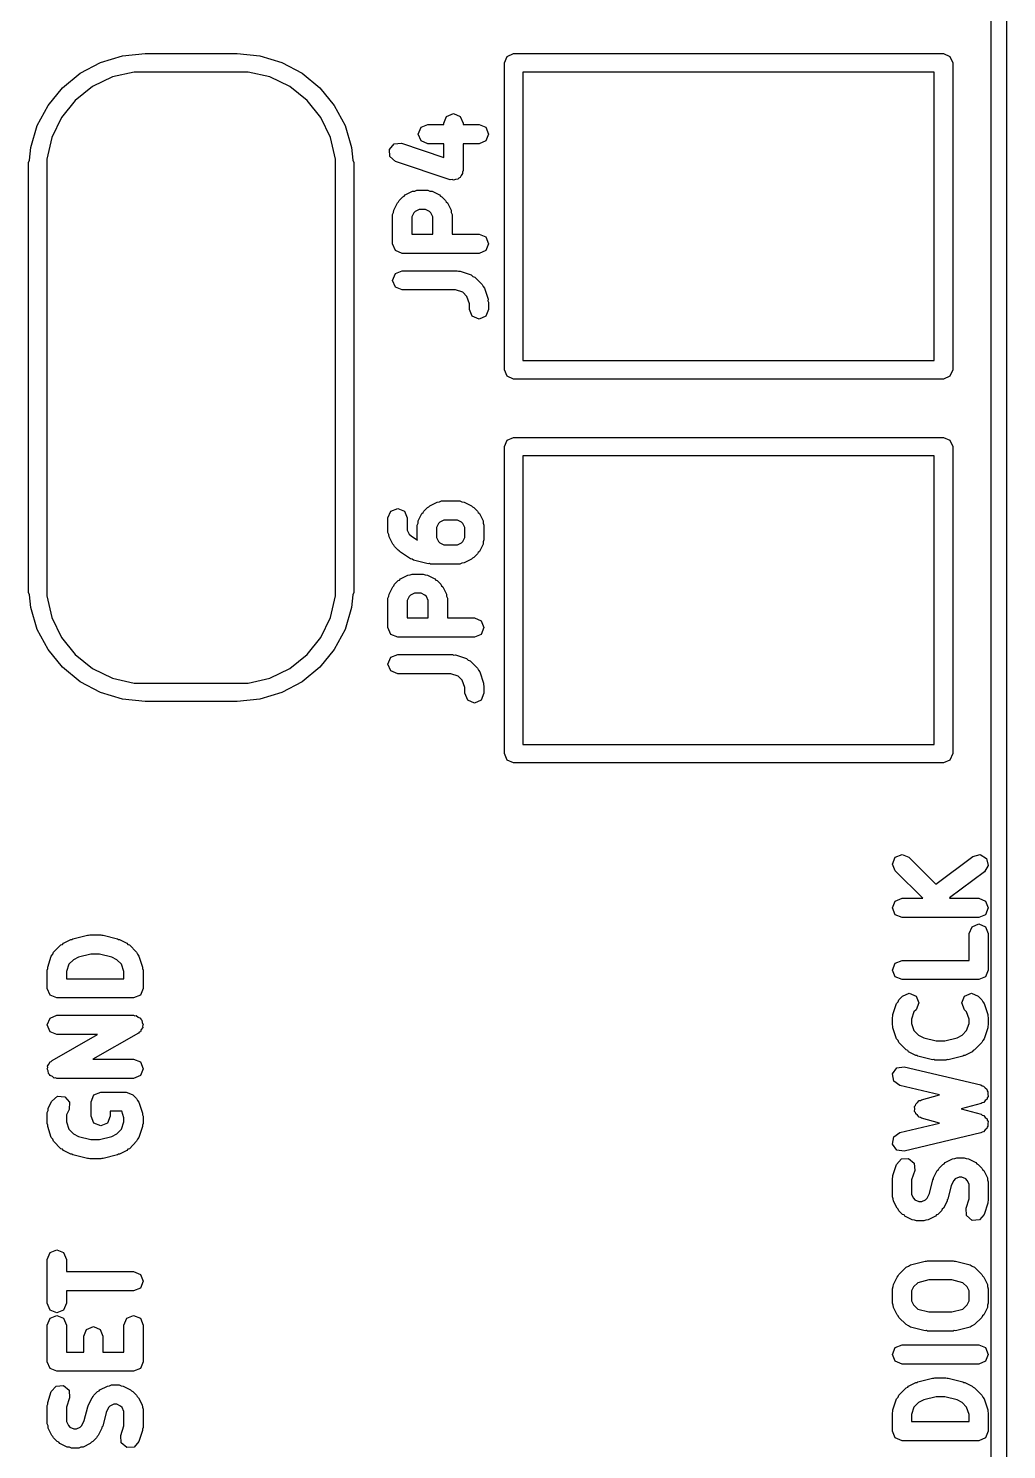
# Model space of a CAD drawing. Extents: x 111.8 to 136.4, y -131 to -94.3.
# Drawn here: x 130.06 to 136.44, y -110.68 to -101.43 of the extents above; entities that cross this region are included whole.
import ezdxf

# ---------------------------------------------------------------- set-up
doc = ezdxf.new("R2010")
doc.units = 0
doc.layers.add('BLACK', color=7, linetype='CONTINUOUS')

msp = doc.modelspace()

# ---------------------------------------------------------------- linework, layer by layer
at = {"layer": 'BLACK', "linetype": 'CONTINUOUS'}
for p, q in [((136.336, -129.053), (136.336, -96.3165)), ((136.436, -96.3066), (136.436, -129.063)), ((130.534, -101.648), (130.677, -101.605)), ((130.677, -101.605), (130.825, -101.59)), ((130.825, -101.59), (131.425, -101.59)), ((131.425, -101.59), (131.573, -101.605)), ((131.573, -101.605), (131.716, -101.648)), ((133.165, -101.65), (133.183, -101.608)), ((133.183, -101.608), (133.225, -101.59)), ((133.225, -101.59), (136.025, -101.59)), ((136.025, -101.59), (136.067, -101.608)), ((136.067, -101.608), (136.085, -101.65)), ((130.288, -101.813), (130.403, -101.718)), ((130.403, -101.718), (130.534, -101.648)), ((130.753, -101.71), (130.612, -101.742)), ((130.825, -101.71), (130.753, -101.71)), ((131.425, -101.71), (130.825, -101.71)), ((131.497, -101.71), (131.425, -101.71)), ((131.638, -101.742), (131.497, -101.71)), ((131.716, -101.648), (131.847, -101.718)), ((131.847, -101.718), (131.962, -101.813)), ((133.165, -103.65), (133.165, -101.65)), ((133.285, -101.71), (133.285, -103.59)), ((135.965, -101.71), (133.285, -101.71)), ((135.965, -103.59), (135.965, -101.71)), ((136.085, -101.65), (136.085, -103.65)), ((130.193, -101.928), (130.288, -101.813)), ((130.482, -101.805), (130.37, -101.895)), ((130.612, -101.742), (130.482, -101.805)), ((131.768, -101.805), (131.638, -101.742)), ((131.88, -101.895), (131.768, -101.805)), ((131.962, -101.813), (132.057, -101.928)), ((130.37, -101.895), (130.28, -102.007)), ((131.97, -102.007), (131.88, -101.895)), ((130.123, -102.059), (130.193, -101.928)), ((130.28, -102.007), (130.217, -102.137)), ((132.033, -102.137), (131.97, -102.007)), ((132.057, -101.928), (132.127, -102.059)), ((132.771, -102.043), (132.789, -101.999)), ((132.789, -101.999), (132.833, -101.98)), ((132.833, -101.98), (132.877, -101.999)), ((132.877, -101.999), (132.896, -102.043)), ((130.08, -102.202), (130.123, -102.059)), ((132.127, -102.059), (132.17, -102.202)), ((132.604, -102.114), (132.622, -102.07)), ((132.622, -102.07), (132.666, -102.052)), ((132.666, -102.052), (132.771, -102.052)), ((132.771, -102.052), (132.771, -102.043)), ((132.896, -102.043), (132.896, -102.052)), ((132.896, -102.052), (133, -102.052)), ((133, -102.052), (133.044, -102.07)), ((133.044, -102.07), (133.062, -102.114)), ((130.217, -102.137), (130.185, -102.278)), ((132.065, -102.278), (132.033, -102.137)), ((132.417, -102.214), (132.448, -102.177)), ((132.448, -102.177), (132.496, -102.174)), ((132.496, -102.174), (132.771, -102.266)), ((132.622, -102.158), (132.604, -102.114)), ((132.666, -102.177), (132.622, -102.158)), ((132.771, -102.177), (132.666, -102.177)), ((132.771, -102.266), (132.771, -102.177)), ((133, -102.177), (132.896, -102.177)), ((132.896, -102.177), (132.896, -102.352)), ((133.044, -102.158), (133, -102.177)), ((133.062, -102.114), (133.044, -102.158)), ((130.065, -102.3), (130.071, -102.284)), ((130.071, -102.284), (130.08, -102.202)), ((130.185, -102.278), (130.185, -102.3)), ((132.065, -102.3), (132.065, -102.278)), ((132.17, -102.202), (132.179, -102.284)), ((132.179, -102.284), (132.185, -102.3)), ((132.42, -102.261), (132.417, -102.214)), ((132.456, -102.293), (132.42, -102.261)), ((130.065, -105.1), (130.065, -102.3)), ((130.185, -102.3), (130.185, -102.3)), ((130.185, -102.3), (130.185, -105.05)), ((132.065, -105.05), (132.065, -102.3)), ((132.065, -102.3), (132.065, -102.3)), ((132.185, -102.3), (132.185, -105.1)), ((132.813, -102.412), (132.456, -102.293)), ((132.892, -102.372), (132.883, -102.383)), ((132.896, -102.352), (132.892, -102.362)), ((132.892, -102.362), (132.892, -102.372)), ((132.824, -102.411), (132.813, -102.412)), ((132.833, -102.415), (132.824, -102.411)), ((132.847, -102.409), (132.833, -102.415)), ((132.861, -102.408), (132.847, -102.409)), ((132.868, -102.401), (132.861, -102.408)), ((132.877, -102.397), (132.868, -102.401)), ((132.883, -102.383), (132.877, -102.397)), ((132.444, -102.61), (132.468, -102.563)), ((132.468, -102.563), (132.475, -102.556)), ((132.475, -102.556), (132.479, -102.546)), ((132.479, -102.546), (132.503, -102.522)), ((132.503, -102.522), (132.513, -102.519)), ((132.513, -102.519), (132.519, -102.511)), ((132.519, -102.511), (132.567, -102.487)), ((132.567, -102.487), (132.582, -102.486)), ((132.582, -102.486), (132.595, -102.48)), ((132.595, -102.48), (132.666, -102.48)), ((132.666, -102.48), (132.68, -102.486)), ((132.68, -102.486), (132.694, -102.487)), ((132.694, -102.487), (132.742, -102.511)), ((132.742, -102.511), (132.749, -102.519)), ((132.749, -102.519), (132.758, -102.522)), ((132.758, -102.522), (132.782, -102.546)), ((132.782, -102.546), (132.786, -102.556)), ((132.786, -102.556), (132.794, -102.563)), ((132.794, -102.563), (132.818, -102.61)), ((132.437, -102.638), (132.443, -102.625)), ((132.437, -102.829), (132.437, -102.638)), ((132.443, -102.625), (132.444, -102.61)), ((132.575, -102.627), (132.562, -102.653)), ((132.562, -102.653), (132.562, -102.766)), ((132.584, -102.618), (132.575, -102.627)), ((132.61, -102.605), (132.584, -102.618)), ((132.652, -102.605), (132.61, -102.605)), ((132.677, -102.618), (132.652, -102.605)), ((132.687, -102.627), (132.677, -102.618)), ((132.699, -102.653), (132.687, -102.627)), ((132.699, -102.766), (132.699, -102.653)), ((132.818, -102.61), (132.819, -102.625)), ((132.819, -102.625), (132.824, -102.638)), ((132.824, -102.638), (132.824, -102.766)), ((132.456, -102.873), (132.437, -102.829)), ((132.562, -102.766), (132.699, -102.766)), ((132.824, -102.766), (133, -102.766)), ((133, -102.766), (133.044, -102.784)), ((133.044, -102.784), (133.062, -102.829)), ((133.062, -102.829), (133.044, -102.873)), ((132.5, -102.891), (132.456, -102.873)), ((132.762, -102.891), (132.5, -102.891)), ((133, -102.891), (132.762, -102.891)), ((133.044, -102.873), (133, -102.891)), ((132.437, -103.067), (132.456, -103.022)), ((132.456, -103.022), (132.5, -103.004)), ((132.5, -103.004), (132.857, -103.004)), ((132.857, -103.004), (132.866, -103.008)), ((132.866, -103.008), (132.877, -103.007)), ((132.877, -103.007), (132.948, -103.031)), ((132.456, -103.111), (132.437, -103.067)), ((132.5, -103.129), (132.456, -103.111)), ((132.948, -103.031), (132.959, -103.041)), ((132.959, -103.041), (132.973, -103.046)), ((132.973, -103.046), (133.02, -103.094)), ((133.02, -103.094), (133.026, -103.107)), ((133.026, -103.107), (133.035, -103.118)), ((133.035, -103.118), (133.059, -103.19)), ((132.847, -103.129), (132.5, -103.129)), ((132.895, -103.145), (132.847, -103.129)), ((132.921, -103.172), (132.895, -103.145)), ((132.937, -103.22), (132.921, -103.172)), ((133.059, -103.19), (133.058, -103.2)), ((133.058, -103.2), (133.062, -103.21)), ((133.062, -103.21), (133.062, -103.257)), ((132.937, -103.257), (132.937, -103.22)), ((132.956, -103.301), (132.937, -103.257)), ((133, -103.32), (132.956, -103.301)), ((133.044, -103.301), (133, -103.32)), ((133.062, -103.257), (133.044, -103.301)), ((133.183, -103.692), (133.165, -103.65)), ((133.285, -103.59), (135.965, -103.59)), ((136.085, -103.65), (136.067, -103.692)), ((133.225, -103.71), (133.183, -103.692)), ((136.025, -103.71), (133.225, -103.71)), ((136.067, -103.692), (136.025, -103.71)), ((133.165, -104.15), (133.183, -104.108)), ((133.183, -104.108), (133.225, -104.09)), ((133.225, -104.09), (136.025, -104.09)), ((136.025, -104.09), (136.067, -104.108)), ((136.067, -104.108), (136.085, -104.15)), ((133.165, -106.15), (133.165, -104.15)), ((133.285, -104.21), (133.285, -106.09)), ((135.965, -104.21), (133.285, -104.21)), ((135.965, -106.09), (135.965, -104.21)), ((136.085, -104.15), (136.085, -106.15)), ((132.68, -104.535), (132.728, -104.511)), ((132.728, -104.511), (132.742, -104.51)), ((132.742, -104.51), (132.756, -104.504)), ((132.756, -104.504), (132.875, -104.504)), ((132.875, -104.504), (132.888, -104.51)), ((132.888, -104.51), (132.903, -104.511)), ((132.903, -104.511), (132.95, -104.535)), ((132.407, -104.614), (132.426, -104.57)), ((132.426, -104.57), (132.47, -104.552)), ((132.47, -104.552), (132.514, -104.57)), ((132.514, -104.57), (132.532, -104.614)), ((132.604, -104.634), (132.628, -104.586)), ((132.628, -104.586), (132.636, -104.58)), ((132.636, -104.58), (132.64, -104.57)), ((132.64, -104.57), (132.664, -104.546)), ((132.664, -104.546), (132.673, -104.542)), ((132.673, -104.542), (132.68, -104.535)), ((132.95, -104.535), (132.957, -104.542)), ((132.957, -104.542), (132.966, -104.546)), ((132.966, -104.546), (132.99, -104.57)), ((132.99, -104.57), (132.994, -104.58)), ((132.994, -104.58), (133.002, -104.586)), ((133.002, -104.586), (133.026, -104.634)), ((132.407, -104.71), (132.407, -104.614)), ((132.532, -104.614), (132.532, -104.695)), ((132.532, -104.695), (132.545, -104.72)), ((132.598, -104.662), (132.603, -104.648)), ((132.598, -104.757), (132.598, -104.662)), ((132.603, -104.648), (132.604, -104.634)), ((132.735, -104.651), (132.723, -104.677)), ((132.723, -104.677), (132.723, -104.742)), ((132.745, -104.642), (132.735, -104.651)), ((132.77, -104.629), (132.745, -104.642)), ((132.86, -104.629), (132.77, -104.629)), ((132.885, -104.642), (132.86, -104.629)), ((132.895, -104.651), (132.885, -104.642)), ((132.907, -104.677), (132.895, -104.651)), ((132.907, -104.742), (132.907, -104.677)), ((133.026, -104.634), (133.027, -104.648)), ((133.027, -104.648), (133.032, -104.662)), ((133.032, -104.662), (133.032, -104.757)), ((132.413, -104.723), (132.407, -104.71)), ((132.414, -104.737), (132.413, -104.723)), ((132.438, -104.785), (132.414, -104.737)), ((132.445, -104.792), (132.438, -104.785)), ((132.545, -104.72), (132.557, -104.732)), ((132.557, -104.732), (132.599, -104.76)), ((132.599, -104.76), (132.598, -104.757)), ((132.723, -104.742), (132.735, -104.768)), ((132.735, -104.768), (132.745, -104.777)), ((132.745, -104.777), (132.77, -104.79)), ((132.86, -104.79), (132.885, -104.777)), ((132.885, -104.777), (132.895, -104.768)), ((132.895, -104.768), (132.907, -104.742)), ((133.026, -104.785), (133.002, -104.833)), ((133.027, -104.771), (133.026, -104.785)), ((133.032, -104.757), (133.027, -104.771)), ((132.449, -104.801), (132.445, -104.792)), ((132.473, -104.825), (132.449, -104.801)), ((132.479, -104.828), (132.473, -104.825)), ((132.483, -104.833), (132.479, -104.828)), ((132.554, -104.881), (132.483, -104.833)), ((132.565, -104.883), (132.554, -104.881)), ((132.77, -104.79), (132.86, -104.79)), ((132.957, -104.877), (132.95, -104.884)), ((132.966, -104.873), (132.957, -104.877)), ((132.99, -104.849), (132.966, -104.873)), ((132.994, -104.839), (132.99, -104.849)), ((133.002, -104.833), (132.994, -104.839)), ((132.574, -104.889), (132.565, -104.883)), ((132.669, -104.913), (132.574, -104.889)), ((132.677, -104.912), (132.669, -104.913)), ((132.684, -104.915), (132.677, -104.912)), ((132.875, -104.915), (132.684, -104.915)), ((132.888, -104.909), (132.875, -104.915)), ((132.903, -104.908), (132.888, -104.909)), ((132.95, -104.884), (132.903, -104.908)), ((130.185, -105.05), (130.185, -105.05)), ((130.185, -105.05), (130.185, -105.122)), ((132.065, -105.122), (132.065, -105.05)), ((132.414, -105.11), (132.438, -105.063)), ((132.438, -105.063), (132.445, -105.056)), ((132.445, -105.056), (132.449, -105.046)), ((132.449, -105.046), (132.473, -105.022)), ((132.473, -105.022), (132.483, -105.019)), ((132.483, -105.019), (132.489, -105.011)), ((132.489, -105.011), (132.537, -104.987)), ((132.537, -104.987), (132.552, -104.986)), ((132.552, -104.986), (132.565, -104.98)), ((132.565, -104.98), (132.636, -104.98)), ((132.636, -104.98), (132.65, -104.986)), ((132.65, -104.986), (132.664, -104.987)), ((132.664, -104.987), (132.712, -105.011)), ((132.712, -105.011), (132.719, -105.019)), ((132.719, -105.019), (132.728, -105.022)), ((132.728, -105.022), (132.752, -105.046)), ((132.752, -105.046), (132.756, -105.056)), ((132.756, -105.056), (132.764, -105.063)), ((132.764, -105.063), (132.788, -105.11)), ((130.071, -105.116), (130.065, -105.1)), ((130.08, -105.198), (130.071, -105.116)), ((130.185, -105.122), (130.217, -105.263)), ((132.033, -105.263), (132.065, -105.122)), ((132.179, -105.116), (132.17, -105.198)), ((132.185, -105.1), (132.179, -105.116)), ((132.407, -105.138), (132.413, -105.125)), ((132.407, -105.329), (132.407, -105.138)), ((132.413, -105.125), (132.414, -105.11)), ((132.545, -105.127), (132.532, -105.153)), ((132.532, -105.153), (132.532, -105.266)), ((132.554, -105.118), (132.545, -105.127)), ((132.58, -105.105), (132.554, -105.118)), ((132.622, -105.105), (132.58, -105.105)), ((132.647, -105.118), (132.622, -105.105)), ((132.657, -105.127), (132.647, -105.118)), ((132.669, -105.153), (132.657, -105.127)), ((132.669, -105.266), (132.669, -105.153)), ((132.788, -105.11), (132.789, -105.125)), ((132.789, -105.125), (132.794, -105.138)), ((132.794, -105.138), (132.794, -105.266)), ((130.123, -105.341), (130.08, -105.198)), ((132.17, -105.198), (132.127, -105.341)), ((130.193, -105.472), (130.123, -105.341)), ((130.217, -105.263), (130.28, -105.393)), ((131.97, -105.393), (132.033, -105.263)), ((132.127, -105.341), (132.057, -105.472)), ((132.426, -105.373), (132.407, -105.329)), ((132.532, -105.266), (132.669, -105.266)), ((132.794, -105.266), (132.97, -105.266)), ((132.97, -105.266), (133.014, -105.284)), ((133.014, -105.284), (133.032, -105.329)), ((133.032, -105.329), (133.014, -105.373)), ((130.28, -105.393), (130.37, -105.505)), ((131.88, -105.505), (131.97, -105.393)), ((132.47, -105.391), (132.426, -105.373)), ((132.732, -105.391), (132.47, -105.391)), ((132.97, -105.391), (132.732, -105.391)), ((133.014, -105.373), (132.97, -105.391)), ((130.288, -105.587), (130.193, -105.472)), ((130.37, -105.505), (130.482, -105.595)), ((131.768, -105.595), (131.88, -105.505)), ((132.057, -105.472), (131.962, -105.587)), ((132.407, -105.567), (132.426, -105.522)), ((132.426, -105.522), (132.47, -105.504)), ((132.47, -105.504), (132.827, -105.504)), ((132.827, -105.504), (132.836, -105.508)), ((132.836, -105.508), (132.847, -105.507)), ((132.847, -105.507), (132.918, -105.531)), ((130.403, -105.682), (130.288, -105.587)), ((130.482, -105.595), (130.612, -105.658)), ((131.638, -105.658), (131.768, -105.595)), ((131.962, -105.587), (131.847, -105.682)), ((132.426, -105.611), (132.407, -105.567)), ((132.47, -105.629), (132.426, -105.611)), ((132.918, -105.531), (132.929, -105.541)), ((132.929, -105.541), (132.943, -105.546)), ((132.943, -105.546), (132.99, -105.594)), ((132.99, -105.594), (132.996, -105.607)), ((132.996, -105.607), (133.005, -105.618)), ((133.005, -105.618), (133.029, -105.69)), ((130.534, -105.752), (130.403, -105.682)), ((130.612, -105.658), (130.753, -105.69)), ((130.753, -105.69), (130.825, -105.69)), ((130.825, -105.69), (131.425, -105.69)), ((131.425, -105.69), (131.497, -105.69)), ((131.497, -105.69), (131.638, -105.658)), ((131.847, -105.682), (131.716, -105.752)), ((132.817, -105.629), (132.47, -105.629)), ((132.865, -105.645), (132.817, -105.629)), ((132.891, -105.672), (132.865, -105.645)), ((132.907, -105.72), (132.891, -105.672)), ((133.029, -105.69), (133.028, -105.7)), ((133.028, -105.7), (133.032, -105.71)), ((133.032, -105.71), (133.032, -105.757)), ((130.677, -105.795), (130.534, -105.752)), ((130.825, -105.81), (130.677, -105.795)), ((131.573, -105.795), (131.425, -105.81)), ((131.716, -105.752), (131.573, -105.795)), ((132.907, -105.757), (132.907, -105.72)), ((132.926, -105.801), (132.907, -105.757)), ((132.97, -105.82), (132.926, -105.801)), ((133.014, -105.801), (132.97, -105.82)), ((133.032, -105.757), (133.014, -105.801)), ((131.425, -105.81), (130.825, -105.81)), ((133.183, -106.192), (133.165, -106.15)), ((133.285, -106.09), (135.965, -106.09)), ((136.085, -106.15), (136.067, -106.192)), ((133.225, -106.21), (133.183, -106.192)), ((136.025, -106.21), (133.225, -106.21)), ((136.067, -106.192), (136.025, -106.21)), ((135.692, -106.869), (135.711, -106.825)), ((135.711, -106.825), (135.755, -106.807)), ((135.755, -106.807), (135.799, -106.825)), ((135.799, -106.825), (135.975, -107.001)), ((135.975, -107.001), (136.217, -106.819)), ((136.217, -106.819), (136.264, -106.807)), ((136.264, -106.807), (136.305, -106.832)), ((135.711, -106.913), (135.692, -106.869)), ((135.89, -107.092), (135.711, -106.913)), ((136.317, -106.878), (136.292, -106.919)), ((136.305, -106.832), (136.317, -106.878)), ((136.292, -106.919), (136.064, -107.09)), ((135.711, -107.111), (135.755, -107.092)), ((135.755, -107.092), (135.89, -107.092)), ((136.064, -107.09), (136.066, -107.092)), ((136.066, -107.092), (136.255, -107.092)), ((136.255, -107.092), (136.299, -107.111)), ((135.692, -107.155), (135.711, -107.111)), ((135.711, -107.199), (135.692, -107.155)), ((136.299, -107.111), (136.317, -107.155)), ((136.317, -107.155), (136.299, -107.199)), ((135.755, -107.217), (135.711, -107.199)), ((136.041, -107.217), (135.755, -107.217)), ((136.255, -107.217), (136.041, -107.217)), ((136.192, -107.321), (136.211, -107.277)), ((136.211, -107.277), (136.255, -107.259)), ((136.299, -107.199), (136.255, -107.217)), ((136.255, -107.259), (136.299, -107.277)), ((136.299, -107.277), (136.317, -107.321)), ((130.293, -107.385), (130.341, -107.361)), ((130.341, -107.361), (130.348, -107.36)), ((130.348, -107.36), (130.354, -107.356)), ((130.354, -107.356), (130.449, -107.332)), ((130.449, -107.332), (130.457, -107.333)), ((130.457, -107.333), (130.464, -107.33)), ((130.464, -107.33), (130.536, -107.33)), ((130.536, -107.33), (130.543, -107.333)), ((130.543, -107.333), (130.551, -107.332)), ((130.551, -107.332), (130.646, -107.356)), ((130.646, -107.356), (130.652, -107.36)), ((130.652, -107.36), (130.659, -107.361)), ((130.659, -107.361), (130.706, -107.385)), ((136.192, -107.497), (136.192, -107.321)), ((136.317, -107.321), (136.317, -107.56)), ((130.191, -107.54), (130.214, -107.468)), ((130.214, -107.468), (130.224, -107.457)), ((130.224, -107.457), (130.229, -107.444)), ((130.229, -107.444), (130.277, -107.396)), ((130.277, -107.396), (130.287, -107.392)), ((130.287, -107.392), (130.293, -107.385)), ((130.472, -107.455), (130.391, -107.476)), ((130.528, -107.455), (130.472, -107.455)), ((130.609, -107.476), (130.528, -107.455)), ((130.706, -107.385), (130.713, -107.392)), ((130.713, -107.392), (130.723, -107.396)), ((130.723, -107.396), (130.77, -107.444)), ((130.77, -107.444), (130.776, -107.457)), ((130.776, -107.457), (130.785, -107.468)), ((130.785, -107.468), (130.809, -107.54)), ((130.187, -107.56), (130.191, -107.55)), ((130.187, -107.679), (130.187, -107.56)), ((130.191, -107.55), (130.191, -107.54)), ((130.328, -107.522), (130.312, -107.57)), ((130.358, -107.492), (130.328, -107.522)), ((130.391, -107.476), (130.358, -107.492)), ((130.641, -107.492), (130.609, -107.476)), ((130.671, -107.522), (130.641, -107.492)), ((130.687, -107.57), (130.671, -107.522)), ((130.809, -107.54), (130.808, -107.55)), ((130.808, -107.55), (130.812, -107.56)), ((130.812, -107.56), (130.812, -107.679)), ((135.692, -107.56), (135.711, -107.515)), ((135.711, -107.604), (135.692, -107.56)), ((135.711, -107.515), (135.755, -107.497)), ((135.755, -107.497), (136.192, -107.497)), ((136.317, -107.56), (136.299, -107.604)), ((130.312, -107.57), (130.312, -107.616)), ((130.312, -107.616), (130.687, -107.616)), ((130.687, -107.616), (130.687, -107.57)), ((135.755, -107.622), (135.711, -107.604)), ((136.255, -107.622), (135.755, -107.622)), ((136.299, -107.604), (136.255, -107.622)), ((130.206, -107.723), (130.187, -107.679)), ((130.187, -107.679), (130.187, -107.679)), ((130.25, -107.741), (130.206, -107.723)), ((130.75, -107.741), (130.25, -107.741)), ((130.794, -107.723), (130.75, -107.741)), ((130.812, -107.679), (130.794, -107.723)), ((135.734, -107.753), (135.758, -107.73)), ((135.758, -107.73), (135.802, -107.711)), ((135.802, -107.711), (135.847, -107.73)), ((135.847, -107.73), (135.865, -107.774)), ((136.145, -107.774), (136.163, -107.73)), ((136.163, -107.73), (136.207, -107.711)), ((136.207, -107.711), (136.251, -107.73)), ((136.251, -107.73), (136.275, -107.753)), ((135.696, -107.849), (135.719, -107.778)), ((135.719, -107.778), (135.729, -107.767)), ((135.729, -107.767), (135.734, -107.753)), ((135.833, -107.831), (135.817, -107.879)), ((135.847, -107.818), (135.833, -107.831)), ((135.865, -107.774), (135.847, -107.818)), ((136.163, -107.818), (136.145, -107.774)), ((136.176, -107.831), (136.163, -107.818)), ((136.192, -107.879), (136.176, -107.831)), ((136.275, -107.753), (136.281, -107.767)), ((136.281, -107.767), (136.29, -107.778)), ((136.29, -107.778), (136.314, -107.849)), ((130.187, -107.917), (130.206, -107.872)), ((130.206, -107.961), (130.187, -107.917)), ((130.206, -107.872), (130.25, -107.854)), ((130.25, -107.854), (130.75, -107.854)), ((130.75, -107.854), (130.758, -107.857)), ((130.758, -107.857), (130.766, -107.856)), ((130.766, -107.856), (130.779, -107.866)), ((130.779, -107.866), (130.794, -107.872)), ((130.794, -107.872), (130.797, -107.88)), ((130.797, -107.88), (130.804, -107.886)), ((130.81, -107.933), (130.8, -107.946)), ((130.804, -107.886), (130.806, -107.902)), ((130.806, -107.902), (130.812, -107.917)), ((130.812, -107.917), (130.809, -107.925)), ((130.809, -107.925), (130.81, -107.933)), ((135.692, -107.869), (135.696, -107.86)), ((135.692, -107.917), (135.692, -107.869)), ((135.696, -107.926), (135.692, -107.917)), ((135.696, -107.86), (135.696, -107.849)), ((135.696, -107.936), (135.696, -107.926)), ((135.719, -108.008), (135.696, -107.936)), ((135.817, -107.879), (135.817, -107.907)), ((135.817, -107.907), (135.833, -107.954)), ((136.176, -107.954), (136.192, -107.907)), ((136.192, -107.907), (136.192, -107.879)), ((136.314, -107.936), (136.29, -108.008)), ((136.314, -107.849), (136.313, -107.86)), ((136.313, -107.86), (136.317, -107.869)), ((136.317, -107.917), (136.313, -107.926)), ((136.313, -107.926), (136.314, -107.936)), ((136.317, -107.869), (136.317, -107.917)), ((130.25, -107.979), (130.206, -107.961)), ((130.219, -108.148), (130.514, -107.979)), ((130.514, -107.979), (130.25, -107.979)), ((130.781, -107.971), (130.485, -108.14)), ((130.786, -107.964), (130.781, -107.971)), ((130.794, -107.961), (130.786, -107.964)), ((130.8, -107.946), (130.794, -107.961)), ((135.729, -108.019), (135.719, -108.008)), ((135.734, -108.032), (135.729, -108.019)), ((135.833, -107.954), (135.863, -107.984)), ((135.863, -107.984), (135.896, -108.001)), ((135.896, -108.001), (135.977, -108.021)), ((135.977, -108.021), (136.033, -108.021)), ((136.033, -108.021), (136.114, -108.001)), ((136.114, -108.001), (136.146, -107.984)), ((136.146, -107.984), (136.176, -107.954)), ((136.281, -108.019), (136.275, -108.032)), ((136.29, -108.008), (136.281, -108.019)), ((135.782, -108.08), (135.734, -108.032)), ((135.792, -108.084), (135.782, -108.08)), ((135.798, -108.092), (135.792, -108.084)), ((135.846, -108.115), (135.798, -108.092)), ((135.853, -108.116), (135.846, -108.115)), ((135.859, -108.12), (135.853, -108.116)), ((135.954, -108.144), (135.859, -108.12)), ((136.151, -108.12), (136.056, -108.144)), ((136.157, -108.116), (136.151, -108.12)), ((136.164, -108.115), (136.157, -108.116)), ((136.211, -108.092), (136.164, -108.115)), ((136.218, -108.084), (136.211, -108.092)), ((136.228, -108.08), (136.218, -108.084)), ((136.275, -108.032), (136.228, -108.08)), ((130.187, -108.202), (130.191, -108.194)), ((130.194, -108.217), (130.187, -108.202)), ((130.19, -108.186), (130.199, -108.173)), ((130.191, -108.194), (130.19, -108.186)), ((130.199, -108.173), (130.206, -108.158)), ((130.206, -108.158), (130.214, -108.155)), ((130.214, -108.155), (130.219, -108.148)), ((130.485, -108.14), (130.75, -108.14)), ((130.75, -108.14), (130.794, -108.158)), ((130.794, -108.158), (130.812, -108.202)), ((130.812, -108.202), (130.794, -108.247)), ((135.694, -108.236), (135.722, -108.197)), ((135.722, -108.197), (135.769, -108.189)), ((135.769, -108.189), (136.269, -108.308)), ((135.962, -108.143), (135.954, -108.144)), ((135.969, -108.146), (135.962, -108.143)), ((136.041, -108.146), (135.969, -108.146)), ((136.048, -108.143), (136.041, -108.146)), ((136.056, -108.144), (136.048, -108.143)), ((130.196, -108.233), (130.194, -108.217)), ((130.202, -108.239), (130.196, -108.233)), ((130.206, -108.247), (130.202, -108.239)), ((130.221, -108.253), (130.206, -108.247)), ((130.233, -108.263), (130.221, -108.253)), ((130.242, -108.262), (130.233, -108.263)), ((130.25, -108.265), (130.242, -108.262)), ((130.75, -108.265), (130.25, -108.265)), ((130.794, -108.247), (130.75, -108.265)), ((135.702, -108.283), (135.694, -108.236)), ((135.74, -108.311), (135.702, -108.283)), ((130.218, -108.413), (130.254, -108.381)), ((130.254, -108.381), (130.302, -108.385)), ((130.302, -108.385), (130.333, -108.421)), ((130.473, -108.417), (130.491, -108.372)), ((130.491, -108.372), (130.536, -108.354)), ((130.536, -108.354), (130.702, -108.354)), ((130.702, -108.354), (130.72, -108.362)), ((130.72, -108.362), (130.746, -108.372)), ((130.746, -108.372), (130.77, -108.396)), ((130.77, -108.396), (130.776, -108.41)), ((135.999, -108.372), (135.74, -108.311)), ((135.882, -108.404), (135.999, -108.372)), ((136.269, -108.308), (136.277, -108.314)), ((136.277, -108.314), (136.286, -108.315)), ((136.286, -108.315), (136.296, -108.327)), ((136.296, -108.327), (136.308, -108.336)), ((136.308, -108.336), (136.31, -108.346)), ((136.31, -108.391), (136.309, -108.4)), ((136.31, -108.346), (136.315, -108.353)), ((136.316, -108.384), (136.31, -108.391)), ((136.315, -108.353), (136.313, -108.368)), ((136.313, -108.368), (136.316, -108.384)), ((130.187, -108.488), (130.193, -108.475)), ((130.187, -108.56), (130.187, -108.488)), ((130.193, -108.475), (130.194, -108.46)), ((130.194, -108.46), (130.218, -108.413)), ((130.33, -108.468), (130.312, -108.503)), ((130.333, -108.421), (130.33, -108.468)), ((130.473, -108.512), (130.473, -108.417)), ((130.673, -108.479), (130.598, -108.479)), ((130.598, -108.479), (130.598, -108.512)), ((130.687, -108.522), (130.673, -108.479)), ((130.776, -108.41), (130.785, -108.421)), ((130.785, -108.421), (130.809, -108.492)), ((130.809, -108.492), (130.808, -108.502)), ((135.837, -108.448), (135.842, -108.441)), ((135.839, -108.464), (135.837, -108.448)), ((135.837, -108.48), (135.839, -108.464)), ((135.842, -108.487), (135.837, -108.48)), ((135.842, -108.441), (135.844, -108.433)), ((135.844, -108.496), (135.842, -108.487)), ((135.844, -108.433), (135.856, -108.423)), ((135.856, -108.423), (135.866, -108.41)), ((135.866, -108.41), (135.875, -108.409)), ((135.875, -108.409), (135.882, -108.404)), ((136.271, -108.429), (136.14, -108.464)), ((136.14, -108.464), (136.271, -108.499)), ((136.278, -108.424), (136.271, -108.429)), ((136.288, -108.422), (136.278, -108.424)), ((136.297, -108.41), (136.288, -108.422)), ((136.309, -108.4), (136.297, -108.41)), ((130.191, -108.569), (130.187, -108.56)), ((130.191, -108.579), (130.191, -108.569)), ((130.214, -108.651), (130.191, -108.579)), ((130.312, -108.503), (130.312, -108.549)), ((130.312, -108.549), (130.328, -108.597)), ((130.491, -108.556), (130.473, -108.512)), ((130.536, -108.574), (130.491, -108.556)), ((130.58, -108.556), (130.536, -108.574)), ((130.598, -108.512), (130.58, -108.556)), ((130.671, -108.597), (130.687, -108.549)), ((130.687, -108.549), (130.687, -108.522)), ((130.809, -108.579), (130.785, -108.651)), ((130.808, -108.502), (130.812, -108.512)), ((130.812, -108.56), (130.808, -108.569)), ((130.808, -108.569), (130.809, -108.579)), ((130.812, -108.512), (130.812, -108.56)), ((135.74, -108.618), (135.999, -108.556)), ((135.856, -108.505), (135.844, -108.496)), ((135.866, -108.518), (135.856, -108.505)), ((135.875, -108.519), (135.866, -108.518)), ((135.882, -108.525), (135.875, -108.519)), ((135.999, -108.556), (135.882, -108.525)), ((136.271, -108.499), (136.278, -108.505)), ((136.278, -108.505), (136.288, -108.506)), ((136.288, -108.506), (136.297, -108.519)), ((136.297, -108.519), (136.309, -108.528)), ((136.31, -108.583), (136.308, -108.592)), ((136.309, -108.528), (136.31, -108.537)), ((136.31, -108.537), (136.316, -108.545)), ((136.315, -108.576), (136.31, -108.583)), ((136.316, -108.545), (136.313, -108.56)), ((136.313, -108.56), (136.315, -108.576)), ((130.224, -108.662), (130.214, -108.651)), ((130.229, -108.675), (130.224, -108.662)), ((130.277, -108.723), (130.229, -108.675)), ((130.328, -108.597), (130.358, -108.627)), ((130.358, -108.627), (130.391, -108.643)), ((130.391, -108.643), (130.472, -108.664)), ((130.472, -108.664), (130.528, -108.664)), ((130.528, -108.664), (130.609, -108.643)), ((130.609, -108.643), (130.641, -108.627)), ((130.641, -108.627), (130.671, -108.597)), ((130.77, -108.675), (130.723, -108.723)), ((130.776, -108.662), (130.77, -108.675)), ((130.785, -108.651), (130.776, -108.662)), ((135.694, -108.693), (135.702, -108.646)), ((135.702, -108.646), (135.74, -108.618)), ((136.269, -108.62), (135.769, -108.739)), ((136.277, -108.615), (136.269, -108.62)), ((136.286, -108.614), (136.277, -108.615)), ((136.296, -108.601), (136.286, -108.614)), ((136.308, -108.592), (136.296, -108.601)), ((130.287, -108.727), (130.277, -108.723)), ((130.293, -108.734), (130.287, -108.727)), ((130.341, -108.758), (130.293, -108.734)), ((130.348, -108.759), (130.341, -108.758)), ((130.354, -108.763), (130.348, -108.759)), ((130.449, -108.787), (130.354, -108.763)), ((130.646, -108.763), (130.551, -108.787)), ((130.652, -108.759), (130.646, -108.763)), ((130.659, -108.758), (130.652, -108.759)), ((130.706, -108.734), (130.659, -108.758)), ((130.713, -108.727), (130.706, -108.734)), ((130.723, -108.723), (130.713, -108.727)), ((135.722, -108.732), (135.694, -108.693)), ((135.769, -108.739), (135.722, -108.732)), ((130.457, -108.786), (130.449, -108.787)), ((130.464, -108.789), (130.457, -108.786)), ((130.536, -108.789), (130.464, -108.789)), ((130.543, -108.786), (130.536, -108.789)), ((130.551, -108.787), (130.543, -108.786)), ((135.696, -108.897), (135.719, -108.825)), ((135.719, -108.825), (135.751, -108.789)), ((135.751, -108.789), (135.798, -108.786)), ((135.798, -108.786), (135.835, -108.817)), ((135.835, -108.817), (135.838, -108.865)), ((135.985, -108.865), (135.992, -108.858)), ((135.992, -108.858), (135.996, -108.849)), ((135.996, -108.849), (136.02, -108.825)), ((136.02, -108.825), (136.03, -108.821)), ((136.03, -108.821), (136.036, -108.813)), ((136.036, -108.813), (136.084, -108.789)), ((136.084, -108.789), (136.099, -108.788)), ((136.099, -108.788), (136.112, -108.783)), ((136.112, -108.783), (136.16, -108.783)), ((136.16, -108.783), (136.173, -108.788)), ((136.173, -108.788), (136.188, -108.789)), ((136.188, -108.789), (136.235, -108.813)), ((136.235, -108.813), (136.242, -108.821)), ((136.242, -108.821), (136.251, -108.825)), ((136.251, -108.825), (136.275, -108.849)), ((136.275, -108.849), (136.279, -108.858)), ((136.279, -108.858), (136.287, -108.865)), ((135.692, -108.917), (135.696, -108.907)), ((135.692, -109.036), (135.692, -108.917)), ((135.696, -108.907), (135.696, -108.897)), ((135.838, -108.865), (135.817, -108.927)), ((135.817, -108.927), (135.817, -109.021)), ((135.934, -109.014), (135.956, -108.925)), ((135.956, -108.925), (135.96, -108.92)), ((135.96, -108.92), (135.961, -108.913)), ((135.961, -108.913), (135.985, -108.865)), ((136.092, -108.93), (136.076, -108.962)), ((136.101, -108.92), (136.092, -108.93)), ((136.127, -108.908), (136.101, -108.92)), ((136.145, -108.908), (136.127, -108.908)), ((136.17, -108.92), (136.145, -108.908)), ((136.18, -108.93), (136.17, -108.92)), ((136.192, -108.955), (136.18, -108.93)), ((136.192, -109.049), (136.192, -108.955)), ((136.287, -108.865), (136.311, -108.913)), ((136.311, -108.913), (136.312, -108.927)), ((136.312, -108.927), (136.317, -108.94)), ((136.317, -108.94), (136.317, -109.06)), ((135.698, -109.049), (135.692, -109.036)), ((135.817, -109.021), (135.83, -109.046)), ((135.83, -109.046), (135.839, -109.056)), ((135.908, -109.056), (135.918, -109.046)), ((135.918, -109.046), (135.934, -109.014)), ((136.076, -108.962), (136.054, -109.051)), ((135.699, -109.064), (135.698, -109.049)), ((135.723, -109.111), (135.699, -109.064)), ((135.73, -109.118), (135.723, -109.111)), ((135.734, -109.128), (135.73, -109.118)), ((135.758, -109.151), (135.734, -109.128)), ((135.839, -109.056), (135.865, -109.068)), ((135.865, -109.068), (135.883, -109.068)), ((135.883, -109.068), (135.908, -109.056)), ((136.013, -109.128), (135.989, -109.151)), ((136.017, -109.118), (136.013, -109.128)), ((136.025, -109.111), (136.017, -109.118)), ((136.049, -109.064), (136.025, -109.111)), ((136.054, -109.051), (136.049, -109.057)), ((136.049, -109.057), (136.049, -109.064)), ((136.172, -109.111), (136.192, -109.049)), ((136.175, -109.159), (136.172, -109.111)), ((136.314, -109.079), (136.29, -109.151)), ((136.317, -109.06), (136.313, -109.069)), ((136.313, -109.069), (136.314, -109.079)), ((135.768, -109.155), (135.758, -109.151)), ((135.774, -109.163), (135.768, -109.155)), ((135.822, -109.187), (135.774, -109.163)), ((135.837, -109.188), (135.822, -109.187)), ((135.85, -109.193), (135.837, -109.188)), ((135.898, -109.193), (135.85, -109.193)), ((135.911, -109.188), (135.898, -109.193)), ((135.926, -109.187), (135.911, -109.188)), ((135.973, -109.163), (135.926, -109.187)), ((135.98, -109.155), (135.973, -109.163)), ((135.989, -109.151), (135.98, -109.155)), ((136.211, -109.19), (136.175, -109.159)), ((136.259, -109.187), (136.211, -109.19)), ((136.29, -109.151), (136.259, -109.187)), ((130.187, -109.444), (130.206, -109.4)), ((130.206, -109.4), (130.25, -109.382)), ((130.25, -109.382), (130.294, -109.4)), ((130.294, -109.4), (130.312, -109.444)), ((130.187, -109.73), (130.187, -109.444)), ((130.312, -109.444), (130.312, -109.524)), ((135.734, -109.543), (135.782, -109.495)), ((135.782, -109.495), (135.798, -109.489)), ((135.798, -109.489), (135.811, -109.479)), ((135.811, -109.479), (135.906, -109.455)), ((135.906, -109.455), (135.914, -109.456)), ((135.914, -109.456), (135.921, -109.453)), ((135.921, -109.453), (136.088, -109.453)), ((136.088, -109.453), (136.095, -109.456)), ((136.095, -109.456), (136.103, -109.455)), ((136.103, -109.455), (136.199, -109.479)), ((136.199, -109.479), (136.212, -109.489)), ((136.212, -109.489), (136.228, -109.495)), ((136.228, -109.495), (136.275, -109.543)), ((130.312, -109.524), (130.75, -109.524)), ((130.75, -109.524), (130.794, -109.543)), ((130.794, -109.543), (130.812, -109.587)), ((130.812, -109.587), (130.794, -109.631)), ((135.699, -109.607), (135.723, -109.559)), ((135.723, -109.559), (135.73, -109.552)), ((135.73, -109.552), (135.734, -109.543)), ((135.858, -109.596), (135.83, -109.624)), ((135.929, -109.578), (135.858, -109.596)), ((136.08, -109.578), (135.929, -109.578)), ((136.151, -109.596), (136.08, -109.578)), ((136.18, -109.624), (136.151, -109.596)), ((136.275, -109.543), (136.279, -109.552)), ((136.279, -109.552), (136.287, -109.559)), ((136.287, -109.559), (136.311, -109.607)), ((130.75, -109.649), (130.312, -109.649)), ((130.312, -109.649), (130.312, -109.73)), ((130.794, -109.631), (130.75, -109.649)), ((135.692, -109.635), (135.698, -109.621)), ((135.692, -109.73), (135.692, -109.635)), ((135.698, -109.621), (135.699, -109.607)), ((135.83, -109.624), (135.817, -109.649)), ((135.817, -109.649), (135.817, -109.715)), ((136.192, -109.649), (136.18, -109.624)), ((136.192, -109.715), (136.192, -109.649)), ((136.311, -109.607), (136.312, -109.621)), ((136.312, -109.621), (136.317, -109.635)), ((136.317, -109.635), (136.317, -109.73)), ((130.206, -109.774), (130.187, -109.73)), ((130.25, -109.792), (130.206, -109.774)), ((130.294, -109.774), (130.25, -109.792)), ((130.312, -109.73), (130.294, -109.774)), ((135.698, -109.743), (135.692, -109.73)), ((135.699, -109.758), (135.698, -109.743)), ((135.723, -109.805), (135.699, -109.758)), ((135.817, -109.715), (135.83, -109.74)), ((135.83, -109.74), (135.858, -109.769)), ((135.858, -109.769), (135.929, -109.786)), ((135.929, -109.786), (136.08, -109.786)), ((136.08, -109.786), (136.151, -109.769)), ((136.151, -109.769), (136.18, -109.74)), ((136.18, -109.74), (136.192, -109.715)), ((136.311, -109.758), (136.287, -109.805)), ((136.312, -109.743), (136.311, -109.758)), ((136.317, -109.73), (136.312, -109.743)), ((130.187, -109.873), (130.206, -109.828)), ((130.187, -110.111), (130.187, -109.873)), ((130.206, -109.828), (130.25, -109.81)), ((130.25, -109.81), (130.294, -109.828)), ((130.294, -109.828), (130.312, -109.873)), ((130.312, -109.873), (130.312, -110.048)), ((130.687, -109.873), (130.706, -109.828)), ((130.687, -110.048), (130.687, -109.873)), ((130.706, -109.828), (130.75, -109.81)), ((130.75, -109.81), (130.794, -109.828)), ((130.794, -109.828), (130.812, -109.873)), ((130.812, -109.873), (130.812, -110.111)), ((135.73, -109.812), (135.723, -109.805)), ((135.734, -109.822), (135.73, -109.812)), ((135.782, -109.869), (135.734, -109.822)), ((135.798, -109.876), (135.782, -109.869)), ((135.811, -109.886), (135.798, -109.876)), ((136.212, -109.876), (136.199, -109.886)), ((136.228, -109.869), (136.212, -109.876)), ((136.275, -109.822), (136.228, -109.869)), ((136.279, -109.812), (136.275, -109.822)), ((136.287, -109.805), (136.279, -109.812)), ((130.425, -109.944), (130.444, -109.9)), ((130.425, -110.048), (130.425, -109.944)), ((130.444, -109.9), (130.488, -109.882)), ((130.488, -109.882), (130.532, -109.9)), ((130.532, -109.9), (130.55, -109.944)), ((130.55, -109.944), (130.55, -110.048)), ((135.906, -109.909), (135.811, -109.886)), ((135.914, -109.908), (135.906, -109.909)), ((135.921, -109.911), (135.914, -109.908)), ((136.088, -109.911), (135.921, -109.911)), ((136.095, -109.908), (136.088, -109.911)), ((136.103, -109.909), (136.095, -109.908)), ((136.199, -109.886), (136.103, -109.909)), ((130.312, -110.048), (130.425, -110.048)), ((130.55, -110.048), (130.687, -110.048)), ((135.692, -110.063), (135.711, -110.019)), ((135.711, -110.107), (135.692, -110.063)), ((135.711, -110.019), (135.755, -110.001)), ((135.755, -110.001), (136.255, -110.001)), ((136.255, -110.001), (136.299, -110.019)), ((136.299, -110.019), (136.317, -110.063)), ((136.317, -110.063), (136.299, -110.107)), ((130.206, -110.155), (130.187, -110.111)), ((130.187, -110.111), (130.187, -110.111)), ((130.25, -110.173), (130.206, -110.155)), ((130.794, -110.155), (130.75, -110.173)), ((130.812, -110.111), (130.794, -110.155)), ((135.755, -110.126), (135.711, -110.107)), ((136.255, -110.126), (135.755, -110.126)), ((136.299, -110.107), (136.255, -110.126)), ((130.488, -110.173), (130.25, -110.173)), ((130.75, -110.173), (130.488, -110.173)), ((135.798, -110.269), (135.846, -110.245)), ((135.846, -110.245), (135.853, -110.245)), ((135.853, -110.245), (135.859, -110.241)), ((135.859, -110.241), (135.954, -110.217)), ((135.954, -110.217), (135.962, -110.218)), ((135.962, -110.218), (135.969, -110.215)), ((135.969, -110.215), (136.041, -110.215)), ((136.041, -110.215), (136.048, -110.218)), ((136.048, -110.218), (136.056, -110.217)), ((136.056, -110.217), (136.151, -110.241)), ((136.151, -110.241), (136.157, -110.245)), ((136.157, -110.245), (136.164, -110.245)), ((136.164, -110.245), (136.211, -110.269)), ((130.191, -110.377), (130.214, -110.305)), ((130.214, -110.305), (130.246, -110.269)), ((130.246, -110.269), (130.293, -110.266)), ((130.293, -110.266), (130.33, -110.297)), ((130.33, -110.297), (130.333, -110.345)), ((130.48, -110.345), (130.487, -110.338)), ((130.487, -110.338), (130.491, -110.328)), ((130.491, -110.328), (130.515, -110.305)), ((130.515, -110.305), (130.525, -110.301)), ((130.525, -110.301), (130.531, -110.293)), ((130.531, -110.293), (130.579, -110.269)), ((130.579, -110.269), (130.594, -110.268)), ((130.594, -110.268), (130.607, -110.262)), ((130.607, -110.262), (130.655, -110.262)), ((130.655, -110.262), (130.668, -110.268)), ((130.668, -110.268), (130.683, -110.269)), ((130.683, -110.269), (130.73, -110.293)), ((130.73, -110.293), (130.737, -110.301)), ((130.737, -110.301), (130.746, -110.305)), ((130.746, -110.305), (130.77, -110.328)), ((130.77, -110.328), (130.774, -110.338)), ((130.774, -110.338), (130.782, -110.345)), ((135.719, -110.353), (135.729, -110.342)), ((135.729, -110.342), (135.734, -110.328)), ((135.734, -110.328), (135.782, -110.281)), ((135.782, -110.281), (135.792, -110.277)), ((135.792, -110.277), (135.798, -110.269)), ((135.977, -110.34), (135.896, -110.36)), ((136.033, -110.34), (135.977, -110.34)), ((136.114, -110.36), (136.033, -110.34)), ((136.211, -110.269), (136.218, -110.277)), ((136.218, -110.277), (136.228, -110.281)), ((136.228, -110.281), (136.275, -110.328)), ((136.275, -110.328), (136.281, -110.342)), ((136.281, -110.342), (136.29, -110.353)), ((130.187, -110.396), (130.191, -110.387)), ((130.187, -110.515), (130.187, -110.396)), ((130.191, -110.387), (130.191, -110.377)), ((130.333, -110.345), (130.312, -110.407)), ((130.312, -110.407), (130.312, -110.501)), ((130.429, -110.494), (130.451, -110.405)), ((130.451, -110.405), (130.455, -110.399)), ((130.455, -110.399), (130.456, -110.392)), ((130.456, -110.392), (130.48, -110.345)), ((130.587, -110.41), (130.571, -110.442)), ((130.596, -110.4), (130.587, -110.41)), ((130.622, -110.387), (130.596, -110.4)), ((130.64, -110.387), (130.622, -110.387)), ((130.665, -110.4), (130.64, -110.387)), ((130.675, -110.41), (130.665, -110.4)), ((130.687, -110.435), (130.675, -110.41)), ((130.687, -110.529), (130.687, -110.435)), ((130.782, -110.345), (130.806, -110.392)), ((130.806, -110.392), (130.807, -110.407)), ((130.807, -110.407), (130.812, -110.42)), ((130.812, -110.42), (130.812, -110.539)), ((135.692, -110.444), (135.696, -110.435)), ((135.696, -110.424), (135.719, -110.353)), ((135.696, -110.435), (135.696, -110.424)), ((135.833, -110.406), (135.817, -110.454)), ((135.863, -110.376), (135.833, -110.406)), ((135.896, -110.36), (135.863, -110.376)), ((136.146, -110.376), (136.114, -110.36)), ((136.176, -110.406), (136.146, -110.376)), ((136.192, -110.454), (136.176, -110.406)), ((136.29, -110.353), (136.314, -110.424)), ((136.314, -110.424), (136.313, -110.435)), ((136.313, -110.435), (136.317, -110.444)), ((130.193, -110.529), (130.187, -110.515)), ((130.312, -110.501), (130.325, -110.526)), ((130.325, -110.526), (130.334, -110.536)), ((130.403, -110.536), (130.413, -110.526)), ((130.413, -110.526), (130.429, -110.494)), ((130.571, -110.442), (130.549, -110.531)), ((135.692, -110.563), (135.692, -110.444)), ((135.817, -110.454), (135.817, -110.501)), ((135.817, -110.501), (136.192, -110.501)), ((136.192, -110.501), (136.192, -110.454)), ((136.317, -110.444), (136.317, -110.563)), ((130.194, -110.543), (130.193, -110.529)), ((130.218, -110.591), (130.194, -110.543)), ((130.225, -110.598), (130.218, -110.591)), ((130.229, -110.607), (130.225, -110.598)), ((130.253, -110.631), (130.229, -110.607)), ((130.334, -110.536), (130.36, -110.548)), ((130.36, -110.548), (130.378, -110.548)), ((130.378, -110.548), (130.403, -110.536)), ((130.508, -110.607), (130.484, -110.631)), ((130.512, -110.598), (130.508, -110.607)), ((130.52, -110.591), (130.512, -110.598)), ((130.544, -110.543), (130.52, -110.591)), ((130.549, -110.531), (130.544, -110.536)), ((130.544, -110.536), (130.544, -110.543)), ((130.667, -110.591), (130.687, -110.529)), ((130.67, -110.639), (130.667, -110.591)), ((130.809, -110.559), (130.785, -110.63)), ((130.812, -110.539), (130.808, -110.549)), ((130.808, -110.549), (130.809, -110.559)), ((135.711, -110.607), (135.692, -110.563)), ((135.755, -110.626), (135.711, -110.607)), ((136.299, -110.607), (136.255, -110.626)), ((136.317, -110.563), (136.299, -110.607)), ((130.263, -110.635), (130.253, -110.631)), ((130.269, -110.643), (130.263, -110.635)), ((130.317, -110.667), (130.269, -110.643)), ((130.332, -110.668), (130.317, -110.667)), ((130.345, -110.673), (130.332, -110.668)), ((130.393, -110.673), (130.345, -110.673)), ((130.406, -110.668), (130.393, -110.673)), ((130.421, -110.667), (130.406, -110.668)), ((130.468, -110.643), (130.421, -110.667)), ((130.475, -110.635), (130.468, -110.643)), ((130.484, -110.631), (130.475, -110.635)), ((130.706, -110.67), (130.67, -110.639)), ((130.754, -110.667), (130.706, -110.67)), ((130.785, -110.63), (130.754, -110.667)), ((136.255, -110.626), (135.755, -110.626))]:
    msp.add_line(p, q, dxfattribs=at)

doc.saveas('drawing.dxf')
